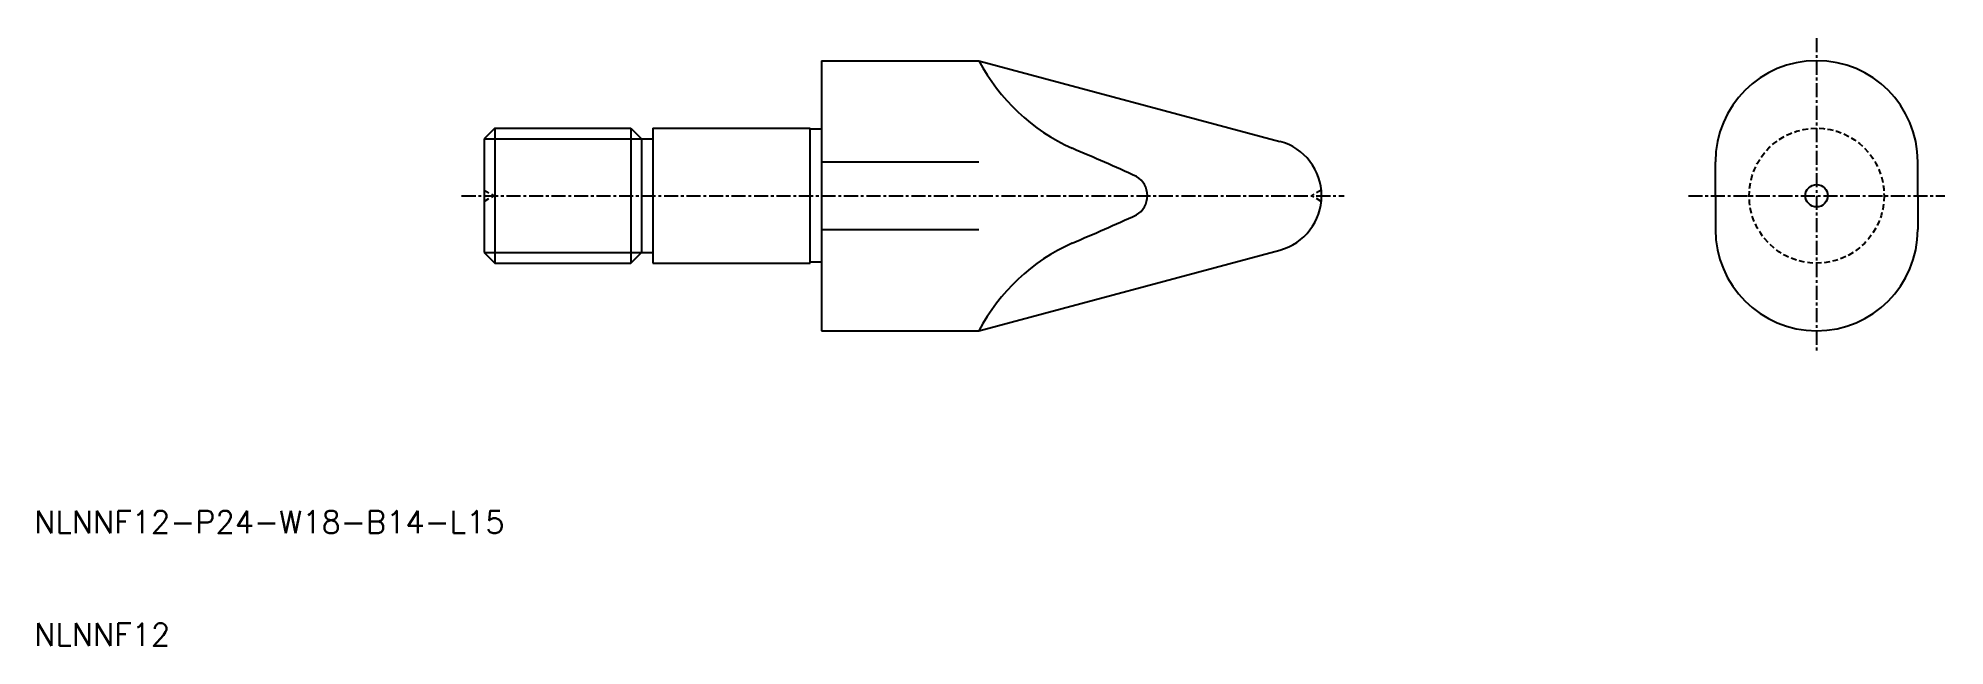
# Model space of a CAD drawing. Extents: x 10 to 180, y 10 to 64.
import ezdxf

# ---------------------------------------------------------------- set-up
doc = ezdxf.new("R2010")
doc.units = 0
doc.linetypes.add('CENTER', pattern=[2, 1.25, -0.25, 0.25, -0.25])
doc.linetypes.add('DASHED', pattern=[0.75, 0.5, -0.25])
doc.layers.get('0').update_dxf_attribs({"linetype": 'CONTINUOUS'})
doc.layers.add('CENTER', color=1, linetype='CENTER')
doc.styles.get("Standard").update_dxf_attribs({"font": 'txt.shx'})

msp = doc.modelspace()

# ---------------------------------------------------------------- linework, layer by layer
at = {"color": 7, "linetype": 'CONTINUOUS'}
for p, q in [((80, 62), (80, 38)), ((80, 62), (94, 62)), ((94, 62), (120.76, 54.83)), ((50.95, 56), (50, 55.05)), ((50.95, 56), (63.05, 56)), ((50.95, 56), (50.95, 44)), ((63.05, 56), (64, 55.05)), ((63.05, 56), (63.05, 44)), ((65, 56), (65, 44)), ((65, 56), (79, 56)), ((79, 44), (79, 56)), ((50, 55.05), (50, 44.95)), ((64, 55.05), (64, 44.95)), ((64, 55.05), (65, 55.05)), ((80, 55.9), (79, 55.9)), ((159.49, 50), (159.49, 53)), ((177.49, 50), (177.49, 53)), ((159.49, 50), (159.49, 47)), ((177.49, 50), (177.49, 47)), ((50, 44.95), (50.95, 44)), ((63.05, 44), (64, 44.95)), ((64, 44.95), (65, 44.95)), ((80, 44.1), (79, 44.1)), ((94, 38), (120.76, 45.17)), ((50.95, 44), (63.05, 44)), ((65, 44), (79, 44)), ((80, 38), (94, 38))]:
    msp.add_line(p, q, dxfattribs=at)
at = {"color": 3, "linetype": 'CONTINUOUS'}
for p, q in [((50, 55.05), (64, 55.05)), ((80, 53), (94, 53)), ((80, 47), (94, 47)), ((50, 44.95), (64, 44.95))]:
    msp.add_line(p, q, dxfattribs=at)
at = {"color": 3, "linetype": 'DASHED'}
for p, q in [((50, 50.5), (50.87, 50)), ((50, 49.5), (50.87, 50)), ((124.44, 50.5), (123.57, 50)), ((124.44, 49.5), (123.57, 50))]:
    msp.add_line(p, q, dxfattribs=at)
msp.add_circle((168.49, 50), 6, dxfattribs=at)
at = {"color": 7, "linetype": 'CONTINUOUS'}
msp.add_circle((168.49, 50), 1, dxfattribs=at)
at = {"color": 3, "linetype": 'CONTINUOUS'}
for centre, radius, start, end in [((109.55, 70.27), 17.62, 208.0025, 245.6719), ((-14.34, -219.36), 297.4, 65.708, 66.9097), ((106.98, 50), 2, 301.1098, 58.8902), ((-14.34, 319.36), 297.4, 293.0903, 294.292), ((109.55, 29.73), 17.62, 114.3281, 151.9975)]:
    msp.add_arc(centre, radius, start, end, dxfattribs=at)
at = {"color": 7, "linetype": 'CONTINUOUS'}
for centre, radius, start, end in [((168.49, 53), 9, 0, 180), ((119.47, 50), 5, 285, 75), ((168.49, 47), 9, 180, 0)]:
    msp.add_arc(centre, radius, start, end, dxfattribs=at)
at = {"layer": 'CENTER', "color": 1, "linetype": 'CENTER'}
for p, q in [((168.49, 64), (168.49, 36)), ((48, 50), (126.47, 50)), ((157.09, 50), (179.89, 50))]:
    msp.add_line(p, q, dxfattribs=at)

# ---------------------------------------------------------------- texts
at = {"color": 7, "linetype": 'CONTINUOUS'}
for s, p in [('NLNNF12-P24-W18-B14-L15 ', (10, 20)), ('NLNNF12', (10, 10))]:
    msp.add_text(s, height=2, dxfattribs=at).set_placement(p)

doc.saveas('drawing.dxf')
